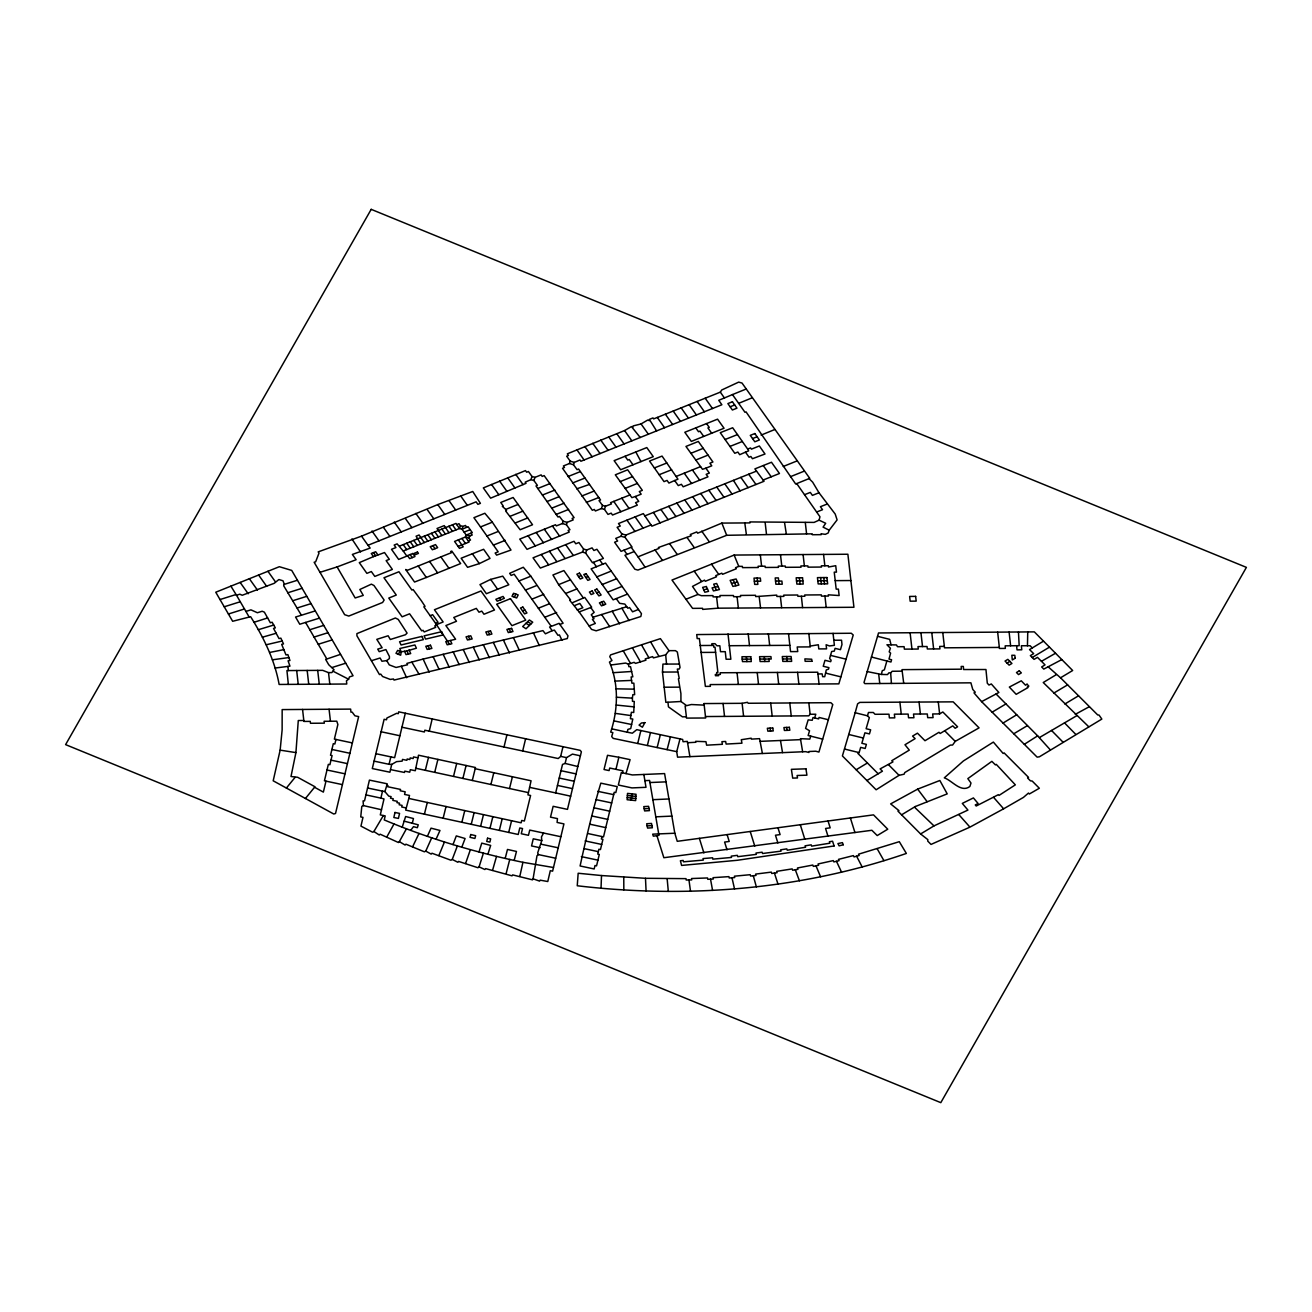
<?xml version="1.0" encoding="UTF-8"?>
<svg xmlns="http://www.w3.org/2000/svg" width="1312" height="1312" viewBox="0 0 1312 1312"><rect width="100%" height="100%" fill="white"/><g stroke="black" fill="none" stroke-linecap="round" stroke-linejoin="round"><path stroke-width="1.5" d="M656.574 430.926L649.342 419.397L652.982 417.921L653.671 418.889L720.321 392.14L721.731 389.992L738.672 382.12L742.034 383.055L809.734 478.322L795.679 484.013L746.036 411.87L744.986 412.296L732.473 394.584L718.746 400.308L721.879 404.752L580.904 461.25L580.002 459.987L574.279 462.398L570.228 461.168L566.669 456.199L568.457 455.477L567.342 453.821L624.578 430.549L631.449 426.597L640.223 437.486M704.003 703.576L705.643 717.992L686.537 718.107L685.126 706.004L691.342 704.528L703.298 705.085L704.003 703.576L742.116 703.314L747.446 702.314L748.201 703.265L830.84 702.691L832.776 704.544L818.934 752.055L815.703 751.218L809.192 751.497L808.897 752.465L805.666 751.645L677.566 757.172L676.713 751.661L613.18 738.377L611.704 736.557L612.852 732.604L610.687 732.096C618.132 709.661 618.887 683.864 609.457 662.101L611.966 660.494L609.752 656.672L610.605 654.885L660.412 638.649L668.989 650.654L675.467 650.654L677.353 652.048L680.042 667.48L679.157 669.087L677.336 669.071L679.206 678.32L678.419 678.796L680.912 693.589L680.944 701.494L665.856 702.346L662.478 672.072L662.937 664.085L678.616 664.052M997.661 632.138L999.449 648.456L1005.336 648.407L1005.189 645.832L1016.587 645.717L1017.03 649.883L1021.769 649.801L1021.359 645.734L1027.444 645.75L1027.755 631.925L1034.332 631.876L1072.658 670.514L1060.539 677.796L1048.124 666.791M601.044 888.109L601.503 875.547L578.166 873.251L577.247 885.764C687.57 898.753 801.058 889.733 906.362 853.44L899.294 841.681L858.507 854.21L859.163 855.506L854.046 856.9L853.374 855.604L838.466 859.376L839.073 860.672L833.874 861.902L833.268 860.606L818.065 863.968L818.606 865.28L813.342 866.379L812.8 865.051L797.483 867.97L797.975 869.298L792.645 870.233L792.153 868.905L776.688 871.348L777.114 872.693L771.735 873.464L771.308 872.119L755.646 874.087L756.007 875.432L750.579 876.039L750.202 874.694L734.408 876.186L734.72 877.548L729.242 877.99L728.931 876.629L713.039 877.679L713.285 879.024L707.775 879.302L707.529 877.958L691.539 878.532L691.719 879.893L686.192 880.024L686.012 878.646L645.488 878.302L601.503 875.547M627.251 797.614L627.513 793.399L636.041 794.268L635.648 800.599L627.12 799.73L627.251 797.614L635.779 798.483M631.761 793.826L631.384 800.172M305.434 798.483L333.756 814.014L335.528 813.473L358.652 716.598L354.896 715.794L352.19 712.137L350.944 712.137L350.632 709.103L282.162 709.595L282.129 729.964L280.145 750.136L273.191 780.804L305.434 798.483L314.962 786.757L297.66 777.294L291.002 776.491L295.922 752.612L298.283 720.534L303.81 720.485M632.942 427.204L633.073 425.941L641.06 423.94L647.718 420.037L649.309 420.627M601.962 836.564L601.372 838.991L602.93 839.336L600.47 849.553L598.912 849.225L598.321 851.652L597.747 854.096L599.305 854.424L596.55 865.871L594.992 865.526L594.172 868.97L580.101 865.969C586.07 838.319 592.663 810.422 600.83 783.149L617.247 786.642L615.804 792.612L614.246 792.268L603.52 836.892L587.907 833.546M472.304 780.476L475.485 767.52L418.495 755.204L415.281 770.718L410.312 769.685L409.754 772.178L404.801 771.144L404.49 772.473L390.517 769.603L389.91 772.21L372.296 768.553L384.121 719.288L386.499 719.763L386.925 717.992L396.65 713.302L398.274 713.662L398.717 711.826L580.183 750.349L581.38 751.792L567.473 809.373L553.139 806.306L550.515 817.146L557.452 818.606L557.092 822.444L563.93 823.903L552.614 871.152L550.302 870.709L547.776 881.533L540.183 880.155L539.593 881.123L533.082 878.81L532.508 879.844L512.664 874.907L512.008 875.826L485.62 868.61L484.882 869.528L479.077 866.871L477.945 867.74L458.626 861.426L457.872 862.263L452.246 859.442L450.951 860.229L432.009 853.243L431.172 854.096L425.76 851.094L424.416 851.816L405.949 844.206L405.08 845.026L399.34 841.632L398.422 842.517L380.168 834.219L379.217 834.99L373.887 831.513L372.641 832.234L360.948 826.117L362.981 817.376L360.751 816.917L361.8 806.404L363.44 805.601L381.497 809.75M611.605 728.816L627.284 732.227L627.858 729.406L630.728 728.554L632.794 719.042L630.383 718.681L631.384 712.268L633.729 712.498L634.286 701.477L632.466 701.313L632.4 698.148L632.827 694.671L634.647 694.671L633.86 683.158L631.925 683.208L631.121 676.959L632.827 676.828L630.531 666.66L628.907 666.709L628.366 664.118L625.611 663.068L611.343 664.938M1003.631 808.799L969.912 827.15L931.028 844.42L927.682 841.041L927.896 839.68L920.614 833.956L897.982 811.193L898.95 810.619L890.651 803.895L917.662 789.119L939.851 780.492L947.215 793.875L915.284 806.536L915.104 807.749L933.98 825.888L967.928 810.078L962.303 803.403L973.406 797.926L978.129 803.534L975.275 804.928L976.194 806.011L998.334 794.678L999.039 795.4L1015.34 784.855L996.284 764.388L995.414 764.896L991.872 761.354L967.83 778.623L970.995 783.051L969.863 786.478C961.024 793.202 952.168 780.492 944.296 777.852L963.402 760.96L993.364 742.084L1003.155 753.465L1004.106 752.891L1028.542 777.393L1027.575 777.983L1030.396 780.804L1032.232 781.083L1039.334 788.25L1029.362 793.99L1028.46 793.071L1023.442 797.401L1003.631 808.799L993.627 797.401M817.934 673.991L822.132 673.876L822.64 676.68L824.723 676.68L826.265 669.924L828.495 669.186L828.938 667.66L823.231 666.266L824.986 660.297L830.693 661.691L831.136 660.166L829.61 658.526L831.66 651.523L834.284 651.096L835.088 648.358L840.451 649.67L841.976 644.487L841.533 640.207L833.825 640.24M475.206 768.717L531.065 780.788L527.949 794.875L530.589 795.498L524.374 821.017L521.7 820.459L521.126 822.804L408.819 798.45L405.687 810.111L518.207 834.481L519.798 827.954L522.537 828.544L521.274 833.743L528.457 835.301L529.753 830.086L560.798 836.712M533.082 878.81L536.985 855.768L538.445 854.604L555.681 858.228M519.782 876.482L522.93 862.312L553.484 867.511M390.517 769.603L391.714 764.404L396.601 761.632L402.128 761.14L402.522 759.418L406.868 760.304L407.163 758.992L409.82 759.533L410.197 757.926L413.149 758.533L413.526 756.926L417.839 757.811M522.93 862.312C475.551 852.456 428.893 838.712 384.252 819.934L385.187 815.916L380.3 814.9L384.006 798.926L380.89 798.122L382.514 791.12L384.908 791.612L388.762 796.122L391.107 796.614L390.468 798.188L393.223 798.762L392.846 800.386L397.257 801.32L396.946 802.632L399.537 803.174L399.16 804.764L402.095 805.388L401.718 806.995L406.212 807.946M408.819 798.45L409.508 795.466L404.572 794.432L405.178 791.808L400.226 790.775L400.537 789.43L387.647 786.724L387.926 785.527L386.827 785.298L384.908 791.612M363.44 805.601L363.08 800.894L364.523 800.845L369.426 780.115L387.188 783.789L386.827 785.298M538.445 854.604L537.658 852.948L541.774 840.598L541.462 836.892L543.562 833.087M325.983 781.148L323.359 792.104L314.552 787.266M335.938 739.443L334.855 744.002L333.297 743.674L330.526 755.236L332.084 755.581L329.902 764.699L328.344 764.371L324.425 780.804L342.383 784.609M615.951 769.357L618.838 757.27L630.088 759.648L626.004 773.604M647.406 745.462L650.473 732.572M374.084 761.124L389.057 764.306L390.845 756.876M405.31 713.22L394.633 757.68L375.872 753.695M429.254 731.145L432.189 718.927M504.005 747.02L506.94 734.802M522.684 750.989L525.62 738.771M401.948 727.209L424.399 731.981L424.809 730.21L558.223 758.533L560.667 756.384L562.996 746.692M529.572 787.348L555.665 792.924L562.52 764.404L565.128 763.436L577.821 766.536M565.128 763.436L566.522 757.631L572.426 754.121L580.412 755.81M622.511 772.85L622.987 770.849L609.719 768.028L609.096 770.587L604.028 769.521L607.522 755.302L618.838 757.27M637.73 743.428L640.863 730.522M867.199 671.58L881.352 674.434L882.271 670.694L884.354 669.858L886.879 661.002L890.963 662.002L891.586 659.756L889.011 659.067L890.602 653.13L889.192 651.834L890.389 648.226L886.945 644.766L896.44 644.93L897.506 646.718L904.099 646.668L904.378 649.145L918.269 649.046L917.99 646.586L927.043 646.521L927.322 648.981L939.95 648.899L939.671 646.422L944.345 646.39L944.492 647.816L999.35 647.423M412.296 823.28L413.46 818.54L405.621 816.507L402.226 827.15M425.318 770.308L428.516 757.368M424.416 814.162L427.302 802.468M434.715 772.342L437.896 759.402M453.509 776.409L456.691 763.453M443.144 818.229L446.031 806.519M462.906 778.442L466.088 765.486M461.873 822.28L464.76 810.586M471.238 824.313L474.124 812.604M490.901 784.494L493.804 772.735M480.602 826.33L483.488 814.637M489.966 828.364L492.853 816.671M509.515 788.528L512.418 776.753M499.331 830.398L502.217 818.704M508.695 832.431L511.582 820.722M657.164 747.528L660.362 734.687M505.202 858.376L507.482 849.454L516.469 851.455L514.189 860.36M506.17 873.398L509.761 859.393M676.713 751.661L680.01 738.886L682.634 739.46L683.06 741.723L687.34 741.378L689.899 756.63M667.119 749.628L670.432 736.852L680.01 738.886M631.203 547.284L638.009 556.829L659.034 548.383L658.394 547.514L691.178 535.788L690.292 534.542L696.754 531.934L697.656 533.197L721.862 523.094L749.972 522.898L749.857 521.93L814.08 522.406L819.082 520.159L819.967 516.78L796.728 483.587M855.178 712.728L857.622 703.822L859.819 702.396L953.184 701.854L979.064 727.865L955.234 741.362L952.594 745.036L950.38 745.101L904.755 772.571L904.165 774.178L899.064 775.326L876.121 789.775L842.402 755.942L855.178 712.728L867.478 715.811L869.348 717.631L866.117 728.718L870.643 729.816L869.446 733.916L864.92 732.818L861.853 743.281L866.379 744.38L865.182 748.48L860.656 747.381L859.13 752.612L857.851 753.383L878.171 773.768M492.525 870.43L496.51 856.441M1027.755 631.925L878.515 632.974L863.985 682.568L864.87 683.634L970.896 682.83L972.766 689.456L975.259 692.211L973.98 692.867L981.606 701.641L1037.136 757.139L1039.399 756.794L1101.834 719.074L1099.013 715.04L1097.701 714.942L1060.539 677.796M846.076 659.182L838.844 683.864L710.186 684.585L710.382 686.34L705.364 686.389L699.378 638.55L697.18 638.567L696.721 634.565L851.275 633.253L853.226 635.024L846.076 659.182L830.529 655.393M867.478 715.811L868.462 712.498L873.316 712.482L875.022 714.286L888.978 714.204L889.388 717.894L894.768 717.861L894.358 714.171L908.134 714.089L908.544 717.779L913.923 717.746L913.513 714.056L927.289 713.99L927.699 717.664L933.078 717.631L932.668 713.958L939.622 713.908L942.836 711.973L957.596 726.799L955.169 728.258L952.791 725.88L940.163 733.474L938.982 732.293L924.993 740.722L917.449 733.162L912.578 736.098L915.12 738.64L904.985 744.757L909.282 750.12L891.783 760.714L892.947 761.895L880.122 768.898L882.418 771.21L866.92 780.542M814.637 717.926L815.785 714.22L810.127 714.269L808.782 715.827L705.479 716.549M478.995 851.931L481.766 843.124L490.672 845.42L487.9 854.227M479.077 866.871L483.423 853.062M399.701 546.038L455.953 523.439L456.756 524.587L458.97 523.701L460.397 525.735L459.512 528.49L403.227 551.007L397.11 543.873L394.174 545.054L395.929 547.547L391.501 549.318L398.651 559.42L406.868 556.124L403.227 551.007M458.331 539.921L463.202 546.842L459.462 548.334L454.559 541.43L465.399 537.018L466.219 535.066L472.304 532.639L468.105 526.735L466.728 527.293L465.448 525.456L462.956 526.44L462.054 529.261L466.219 535.066L469.729 536.001L472.222 535.017L470.926 533.197M562.323 523.586L566.39 524.685L569.949 529.704L568.096 530.442L569.26 532.082L527.03 549.334L519.749 539.084L555.501 524.751L556.321 525.899L562.323 523.586L563.11 521.241L559.437 516.452L558.01 517.026L535.985 485.965L537.412 485.391L533.886 480.504L530.884 479.651L525.177 482.176L526.03 483.341L490.622 498.166L483.324 487.916L525.472 470.598L526.653 472.205L528.441 471.516L532.032 476.502L535.017 477.355L541.118 474.895L542.184 476.404L544.136 475.6L574.098 517.633L572.13 518.437L573.196 519.913L567.178 522.356L563.11 521.241M601.421 508.564L602.487 505.399L599.026 500.61L600.552 500.003L578.576 469.024L577.067 469.647L573.475 464.743L569.408 463.53L563.406 465.957L564.472 467.449L562.536 468.286L592.319 510.27L594.32 509.466L595.386 510.975L601.421 508.564L604.455 509.384L607.997 514.402L611.179 513.14L612.524 515.026L637.32 505.169L635.549 502.66L638.747 501.397L635.27 496.526L631.908 497.642L615.312 474.813L627.661 469.811L642.339 490.344L639.305 491.541L641.158 494.181L635.27 496.526M604.455 509.384L605.521 506.219L611.474 503.923L610.572 502.66L629.973 494.936M469.056 538.002L465.399 537.018L468.286 540.905L470.5 540.036L469.056 538.002L469.729 536.001M566.39 524.685L567.178 522.356M822.657 739.132L810.783 736.163L809.783 739.099L800.435 738.672L802.649 751.76M573.475 464.743L574.279 462.398M569.408 463.53L570.228 461.168M348.615 679.222L349.402 676.976L353.059 675.746L291.723 570.408L279.341 566.702L215.758 592.22L232.65 621.281L250.625 616.706C263.696 637.566 274.716 660.034 279.128 684.454L346.762 684.011L346.45 680.748L348.615 679.222L332.953 671.17L331.854 672.58L328.508 672.613L322.686 670.35L286.934 670.58L288.345 684.405M465.58 863.493L470.368 849.7M621.019 536.264L625.102 537.395L632.023 546.956L621.068 551.352L614.59 542.233L617.64 541.02L615.754 538.379L621.019 536.264L621.839 533.918L617.132 527.293L620.264 526.046L618.493 523.537L643.323 513.615L651.867 526.178L764.043 481.274L754.892 468.892L771.489 462.25L779.459 473.501L763.059 480.061M625.102 537.395L625.922 535.05L651.014 524.964M530.884 479.651L532.032 476.502M533.886 480.504L535.017 477.355M819.082 520.159L825.691 523.275L823.083 527.129L829.2 530.212L828.184 532.984L825.314 534.345L821.082 533.771L821.181 534.673L812.308 534.722L812.21 533.836L726.684 535.296L637.944 570.064L634.893 569.244L624.938 555.271L634.221 551.532M453.017 844.567L456.297 835.908L465.088 838.516L461.808 847.175M452.246 859.442L457.396 845.863M585.595 553.024L586.776 549.974L592.056 547.875L593.91 550.499L596.911 549.285L603.389 558.436L592.466 562.717L585.595 553.024L582.479 552.09L540.347 568.063L533.033 557.813L574.016 541.298L575.771 543.775L578.92 542.512L583.627 549.121L586.776 549.974M582.479 552.09L583.627 549.121M438.848 855.572L444.44 842.025M427.4 836.285L431.041 828.151L439.979 830.463L436.06 839.204M425.76 851.094L431.746 837.745M412.624 846.732L419.02 833.448M514.337 597.157L515.846 594.09M297.43 580.248L284.31 584.348L283.638 585.693L301.383 615.246L315.241 610.916M399.34 841.632L406.458 828.741M386.778 837.023L393.961 824.034M398.34 654.278L400.012 651.342M373.887 831.513L383.366 815.539M284.31 584.348L283.015 580.79L278.866 579.543L274.224 583.315L242.228 595.254L239.784 594.188L236.521 595.271L230.896 586.152M410.738 830.348L413.46 826.675L417.347 827.692L418.249 824.822L404.129 821.148M332.953 671.17L334.052 669.743L328.738 664.741L325.638 659.411L340.497 654.36M628.366 664.118L634.188 662.33L635.484 663.413L645.93 660.182L645.209 658.919L652.654 656.623L653.376 657.886L665.676 654.836L668.989 650.654M286.377 788.053L295.036 777.409M891.422 683.47L890.668 672.908L892.193 671.268L902.197 671.154M527.703 621.626L522.684 626.546L526.014 628.76L532.721 622.2L529.376 619.986L527.703 621.626L531.048 623.84M552.172 630.678L545.431 633.811L542.922 630.613L423.12 659.067L406.868 663.413L407.524 664.774L396.044 667.464L389.238 664.872L386.745 660.592L389.402 658.542L389.418 656.476L385.892 649.571L379.201 651.654L377.725 649.128L382.136 647.734L376.79 639.354L388.139 635.779L390.304 639.502L405.424 634.746L407.081 633.089L398.225 619.412L395.388 617.985L356.913 633.614L356.93 635.828L379.463 674.565L380.726 674.089L382.579 676.5L390.238 679.419L393.502 678.976L394.026 680.075L567.292 638.567L567.981 635.795L559.092 623.348L549.58 627.021L552.172 630.678L554.402 630.137L557.961 635.287L559.437 634.926L561.946 640.256M1024.311 744.314L1037.661 735.852L1050.026 749.546M1003.04 723.06L1016.702 714.761M1061.769 659.608L1043.794 669.087L1041.662 666.955L1045.024 664.889L1041.466 661.314L1037.464 657.345L1034.069 659.378L1030.346 655.639L1033.676 653.638L1029.543 649.588L1043.516 641.142M901.557 814.834L915.284 806.536M920.614 833.956L933.98 825.888M1007.075 663.101L1009.879 661.412L1011.929 663.462L1009.125 665.151L1005.041 661.051L1007.829 659.362L1009.879 661.412M1032.216 657.509L1049.469 647.144M856.178 769.75L867.412 762.977M1056.176 674.729L1043.237 682.519L1088.763 726.766M1064.852 704.003L1078.546 695.786M992.151 712.17L1005.943 703.937M1013.766 733.769L1027.46 725.585M1053.848 693.064L1067.624 684.864M1039.514 737.508L1076.693 715.762M1041.466 661.314L1055.52 653.245M1075.282 714.351L1089.419 706.643M981.606 701.641L998.875 692.49L991.298 683.962L988.986 685.044L987.296 683.208L985.952 669.514L963.615 669.53L963.336 666.447L961.171 666.447L961.417 669.186L902 669.645L903.722 683.388M361.522 536.149L437.782 504.579L472.746 491.492L480.405 503.349L477.896 504.349L476.108 501.84L368 545.267L361.522 536.149L318.16 551.893L319.029 553.041L315.651 561.798L314.142 562.241L344.646 614.688L348.779 616.066L382.596 602.487L384.121 600.06L373.986 585.513L371.378 584.152L359.849 589.482L363.26 595.402L355.158 597.96L337.102 566.932L320.013 572.311M490.639 579.396L479.962 584.611L486.375 593.713L508.81 584.775L502.726 576.165L490.639 579.396L497.592 589.236M479.323 563.619L490.032 558.404L483.62 549.285L461.135 558.223L467.58 567.325L479.323 563.619L472.369 553.762M406.966 650.916L416.412 648.21L414.92 644.979L399.799 648.505L401.226 651.834L400.668 655.229L395.994 653.327L397.667 650.391L401.226 651.834L406.966 650.916L408.376 654.081L410.705 653.573L409.082 649.916M373.477 556.616L384.531 552.549L389.32 559.338L386.138 560.618L392.354 569.424L374.806 576.427L371.345 571.556L366.884 573.36L359.291 562.635L373.477 556.616L371.28 553.5L375.691 551.762L377.872 554.878M674.663 480.52L668.923 483.062L667.037 480.422L664.036 481.619L649.538 461.053L662.052 456.084L677.96 479.192L674.663 480.52L678.271 485.571L681.404 484.308L683.175 486.801L707.955 476.83L706.168 474.321L709.333 473.058L705.889 468.171L702.51 469.302L685.963 446.441L698.328 441.455L712.924 461.988L709.907 463.202L711.76 465.826L705.889 468.171M745.478 452.148L739.706 454.69L737.852 452.05L734.786 453.296L720.272 432.681L732.67 427.761L747.676 449.081L748.66 450.852L745.478 452.148L749.037 457.216L750.858 456.478L752.432 458.724L765.011 454.018L759.353 445.982L751.415 449.147L750.562 447.933L747.676 449.081M572.557 602.634L584.758 597.436L591.679 607.177L579.15 611.933L569.638 600.174L570.54 599.797L558.617 584.644L552.926 574.984L563.898 570.572L583.381 597.993M426.351 577.477L460.66 563.553L451.787 551.056L450.656 551.499L451.476 552.647L407.622 570.212L405.687 569.506L414.559 582.036L426.351 577.477L418.2 565.98M466.728 527.293L462.054 529.261L459.512 528.49L456.756 524.587M738.656 403.342L752.071 397.848M761.091 435.108L774.785 429.516M558.617 584.644L570.474 579.806M596.763 592.942L598.994 592.024M732.473 394.584L745.905 389.123M620.182 481.619L632.532 476.617M625.053 488.425L637.386 483.423M644.897 515.862L756.499 471.106M500.774 599.764L504.333 598.321L503.037 596.452L495.87 599.289L497.199 601.175L500.774 599.764L499.462 597.878M430.188 615.705L432.648 614.721L438.06 622.314L435.584 623.298L423.825 606.816L425.039 606.341L421.414 600.83L413.116 589.564L411.902 590.056L398.946 571.753L383.973 577.756L396.273 595.058L388.778 598.075L402.112 616.82L409.606 613.803L421.71 630.842L423.054 630.301L424.219 631.941L435.748 627.316L434.78 625.939L436.535 624.627L443.144 621.97L434.436 609.736L480.979 590.99L494.509 609.998L483.98 614.246L481.734 611.113L479.011 612.212L476.305 608.391L453.772 617.476L456.494 621.281L445.867 625.562L455.608 639.239L445.768 641.584L447.195 644.799L451.869 643.766L450.426 640.502M568.03 476.551L580.396 471.598M695.786 427.892L717.566 419.168L724.044 428.253L691.326 441.406L684.815 432.271L695.786 427.892L698.509 431.714L699.936 431.14L703.708 436.42M505.71 509.433L506.53 510.598L505.628 510.958L520.142 529.736L532.524 524.751L513.123 497.494L500.758 502.48L503.234 505.973L502.332 506.334L505.71 509.433L518.076 504.448M572.59 482.98L584.972 478.027M633.007 464.776L620.642 469.745L614.131 460.643L646.8 447.572L653.261 456.658L633.007 464.776L629.235 459.512L627.776 460.102L625.053 456.281M480.504 526.948L492.344 522.192L510.991 550.04L496.625 555.124L495.149 553.024L498.183 551.811L473.911 517.682L484.85 513.271L492.344 522.192M510.483 516.157L522.865 511.172M547.022 501.528L559.437 496.543M515.321 522.947L527.686 517.961M551.729 508.17L564.176 503.185M581.823 496.002L594.188 491.049M458.101 546.415L469.089 542.053L468.286 540.905M690.866 453.312L703.232 448.343M486.932 536.001L497.871 531.606M695.672 460.069L708.037 455.1M493.41 545.103L505.251 540.347M676.254 476.404L700.592 466.613M783.28 466.465L797.319 460.824M518.962 580.986L530.835 576.214L563.094 623.216L559.912 624.479M790.48 476.666L803.846 471.303M525.423 590.072L536.378 585.66M531.885 599.158L543.742 594.369M596.829 576.87L611.212 571.097M565.948 593.336L576.936 588.924M538.346 608.227L549.302 603.815M602.241 584.496L616.624 578.723M544.775 617.28L556.649 612.507M574.64 605.537L579.789 603.471L582.807 607.735L577.231 609.965M607.686 592.155L622.068 586.382M627.53 594.074L613.147 599.846L591.138 568.85L605.521 563.078L641.453 613.672L640.83 616.509L596.173 630.826L591.532 629.383L579.15 611.933M694.196 571.13L734.13 555.058L847.88 554.238L853.932 607.276L717.894 608.178L702.691 609.408L702.56 608.292L692.588 608.374L671.99 580.052L694.196 571.13L701.461 581.347M718.763 574.41L721.797 573.196L722.584 574.295L736.344 568.736L735.573 567.67L738.771 566.39L742.362 566.358L742.494 567.62L758.254 567.522L758.106 566.243L765.109 566.194L765.24 567.456L778.426 567.374L778.295 566.112L781.788 566.079L785.281 566.062L785.429 567.309L801.025 567.21L800.878 565.948L807.88 565.898L808.012 567.161L821.492 567.046L821.345 565.8L828.348 565.751L828.495 567.014L835.728 565.702L836.466 572.13L834.235 572.147L836.187 589.137L838.401 589.121L839.139 595.55L828.282 594.812L828.43 596.058L821.427 596.124L821.296 594.861L804.732 594.992L804.863 596.238L797.86 596.304L797.729 595.008L783.74 595.14L783.871 596.37L776.884 596.468L776.72 595.107L755.679 596.583L755.532 595.287L740.46 595.451L740.591 596.665L733.588 596.714L733.457 595.5L719.944 595.517L720.091 596.829L713.088 596.878L712.941 595.599L701.346 595.681L698.017 594.418L692.506 586.415L704.495 580.134L705.298 581.282L716.549 576.755L715.745 575.624L718.763 574.41L711.498 564.176M638.452 609.457L632.564 611.818L629.547 607.554L627.825 608.243L624.856 604.078L619.608 603.323L616.246 598.6M685.684 599.354L698.017 594.418M337.102 566.932L356.126 559.716L352.37 554.435L370.164 548.072L368 545.267M537.772 488.49L550.171 483.521M542.43 495.05L554.845 490.081M556.173 514.419L568.621 509.433M730.128 406.786L734.687 404.965M464.153 532.082L470.204 529.687M725.077 439.504L737.475 434.584M654.393 467.941L666.873 462.988M729.948 446.424L742.346 441.504M659.165 474.714L671.613 469.762M752.547 438.585L757.106 436.765M589.088 625.939L595.32 623.446L592.401 619.33L594.008 618.69L591.253 614.787L594.172 612.327L590.777 607.538M601.552 602.044L599.42 602.88L601.503 605.849L605.767 604.16L603.684 601.191L601.552 602.044L603.635 605.012M578.543 576.591L581.167 575.558M804.518 494.706L810.324 492.41L812.407 495.378L819 492.771L835.219 514.074L837.105 519.896L829.2 530.212M827.019 504.103L820.41 506.711L822.526 509.696L816.638 512.024M586.366 502.398L598.797 497.527M432.894 545.644L430.221 546.678L432.353 549.744L437.65 547.678L435.518 544.611L432.894 545.644L435.059 548.695M585.808 577.444L588.055 576.575M522.553 610.933L524.898 610.031M576.739 488.835L589.498 484.423M253.987 622.298L267.632 617.936M332.051 667.513L345.696 663.2M220.006 599.551L235.799 594.598M224.221 606.784L240.293 601.749M228.419 614L244.475 608.965L249.231 617.148M292.904 600.683L306.746 596.337M297.152 607.981L311.01 603.651M301.383 615.246L295.561 617.034L299.759 624.233L319.439 618.132M305.581 622.462L309.812 629.727L323.67 625.398M309.812 629.727L314.06 637.058L327.934 632.728M318.258 644.258L332.116 639.928M287.754 592.778L302.104 588.301M245.918 611.425L250.936 609.85L257.398 612.737L262.187 611.244L264.368 612.163L270.354 622.774L272.142 622.232L275.323 627.874L273.536 628.415L279.013 638.567L280.85 638.14L283.507 643.913L281.67 644.356L285.983 654.918L287.869 654.622L289.952 660.51L288.066 660.822L289.952 666.152L275.11 668.038M371.444 660.707L380.086 658.001L381.956 661.248L386.745 660.592M592.958 617.214L626.742 606.718M258.267 629.727L273.732 625.053M262.4 637.206L276.274 633.253M266.238 644.766L282.178 641.027M733.129 579.674L730.144 580.363L732.916 586.431L738.886 585.07L736.114 578.986L733.129 579.674L735.901 585.742M703.74 589.81L707.463 588.94M718.041 586.513L712.088 587.874L713.466 590.908L719.435 589.547L716.664 583.479L713.679 584.168L716.45 590.236M731.538 583.397L737.508 582.036M469.811 639.469L472.156 638.96L470.746 635.779L466.072 636.812L467.466 639.977L469.811 639.469L468.417 636.304M408.376 654.081L406.031 654.606L404.572 651.26M269.583 652.458L284.081 649.588M656.918 835.678L663.856 857.72L871.873 830.283L877.22 835.564L887.748 829.2L873.513 814.867L677.254 841.32L674.811 833.235L652.687 834.153L653.327 836.17L658.968 835.367L649.571 780.443L644.881 780.64M272.404 659.805L288.919 657.558M613.18 672.695L631.63 671.482M644.208 808.766L649.014 808.487L649.44 810.636L644.635 810.931L643.782 806.601L648.587 806.322L649.014 808.487M647.144 825.904L651.933 825.609L652.359 827.774L647.57 828.069L646.718 823.739L651.506 823.444L651.933 825.609M687.504 742.74L695.836 742.264L695.672 741.329L705.938 741.69L706.61 745.183L722.387 744.298L721.912 741.674L725.651 741.477L726.126 744.068L741.952 743.199L741.296 739.706L751.169 738.197L751.35 739.115L759.566 738.656L762.403 753.465M649.932 782.542L666.004 781.854M652.868 799.68L668.923 798.975M655.787 816.818L671.859 816.113L674.811 833.235M760.271 741.346L800.599 739.64M615.033 681.092L631.564 680.42M686.373 716.778L682.437 716.844L668.448 706.873L667.972 702.33M1016.587 645.717L1019.178 645.701L1018.456 631.99M817.802 580.773L827.298 580.708M835.219 580.642L850.881 580.527M700.165 645.52L713.63 645.422L713.826 647.21L715.024 647.193L717.877 672.449L716.68 672.466L716.91 674.434L715.319 674.45L715.466 675.713L718.632 675.68L718.484 674.417L720.354 674.417L720.173 672.761L817.737 672.22L819.049 683.962M729.341 645.717L789.84 645.324L790.546 651.621L797.745 651.572L797.204 646.98L810.308 646.898L808.832 633.45M700.952 652.441L715.598 652.359M810.209 646.062L818.327 644.766L818.786 648.915L826.576 648.866L826.117 644.733L829.496 645.963L834.383 645.307L833.071 633.384M742.231 659.165L751.022 659.132M759.828 659.083L771.194 659.034L770.931 656.607L759.566 656.656L760.107 661.527L769.193 661.478L768.93 659.05M782.559 658.985L791.382 658.936L791.644 661.379L782.821 661.412L782.296 656.541L791.103 656.508L791.382 658.936M757.172 578.067L754.006 578.084L754.695 584.398L757.86 584.381L757.172 578.067L760.337 578.067L760.681 581.216L754.351 581.232M802.862 580.904L796.532 580.921M662.478 672.072L677.664 672.006M664.167 687.209L679.354 687.144M775.54 581.085L781.886 581.068L782.231 584.217L775.884 584.234L775.212 577.936L778.377 577.92L779.049 584.234M1027.444 645.75L1030.15 645.75L1032.249 647.964M615.968 688.833L634.27 689.161M881.352 674.434L887.502 674.581L888.913 672.81L890.668 672.908M389.057 764.306L391.714 764.404M616.394 697.246L632.4 698.148M616.23 705.052L634.024 706.873M627.382 795.515L635.91 796.384M615.344 713.384L630.875 715.565M280.145 750.136L295.922 752.612M627.284 732.227L632.368 733.195L636.763 729.652L670.432 736.852M613.786 720.862L631.613 724.503M597.714 791.333L613.672 794.629M367.573 788.02L382.514 791.12M352.354 742.92L334.38 739.115L337.873 724.503L336.774 721.19L324.097 721.288L324.326 723.174L310.468 723.273L310.255 721.387L303.925 721.436L302.564 709.448M596.058 799.631L611.687 802.928M331.903 749.464L349.878 753.268M331.001 760.14L347.401 763.617M592.106 816.048L607.735 819.36M327 770.013L344.974 773.818M541.774 840.598L533.262 838.811L531.557 845.945L540.068 847.732M540.921 844.174L558.158 847.798M560.667 756.384L566.522 757.631M381.136 731.768L399.898 735.753M561.011 770.702L576.05 773.9M559.24 778.065L574.279 781.263M557.469 785.429L572.508 788.627M585.136 840.926L601.7 844.436M584.266 848.667L598.321 851.652M581.364 856.621L597.928 860.147M593.762 807.766L609.703 811.177M555.665 792.924L570.687 796.171M415.576 768.209L528.326 792.596M589.826 824.198L605.75 827.626M365.966 794.892L380.89 798.122M825.756 673.154L840.894 676.861M828.331 719.73L819.065 717.467L818.606 718.894L813.03 717.533L812.21 720.288L808.176 719.878L805.584 728.39L809.537 730.751L808.143 735.524L810.783 736.163M848.815 734.49L863.394 738.049M844.567 749.054L859.13 752.612M877.548 636.32L889.684 639.354L891.078 644.832M871.447 657.033L886.879 661.002M602.487 505.399L605.521 506.219M460.397 525.735L462.956 526.44M621.839 533.918L625.922 535.05M526.03 623.266L529.376 625.48M680.944 701.494L686.045 705.2M996.07 693.982L1037.661 735.852M944.689 730.768L955.234 741.362M888.437 764.617L899.064 775.326M1051.535 730.472L1062.851 742.002M1064.524 722.879L1075.774 734.392M958.81 814.588L969.404 826.527M530.835 576.214L523.291 567.26L509.663 573.328L511.139 575.427L514.14 574.213L551.237 626.349M917.662 789.119L927.125 801.665M616.755 433.682L624.086 443.948M584.808 446.506L592.138 456.756M621.757 498.199L629.071 508.449M706.545 423.579L709.267 427.4L707.922 427.942L711.678 433.222M700.723 493.476L708.004 503.71M701.756 531.196L709.054 541.446M635.812 451.968L640.978 461.594M687.029 537.461L694.146 547.448M608.702 436.912L616.033 447.179M600.781 440.094L608.096 450.36M669.842 544.037L677.14 554.287M592.745 443.325L600.076 453.575M515.747 474.354L523.045 484.604M565.669 544.677L572.967 554.91M507.662 477.732L514.96 487.982M557.534 547.94L564.849 558.19M499.61 481.094L506.908 491.344M549.384 551.22L556.698 561.47M491.557 484.472L498.839 494.722M541.282 554.5L548.596 564.734M763.24 465.547L771.226 476.797M740.837 477.388L748.119 487.638M724.782 483.833L732.063 494.066M716.729 487.031L724.011 497.297M708.824 490.229L716.106 500.462M692.392 469.909L699.673 480.159M684.241 473.189L691.539 483.439M641.06 423.94L648.358 434.223M692.687 496.707L699.952 506.924M684.716 499.888L691.982 510.122M676.828 503.054L684.093 513.271M668.677 506.317L675.942 516.534M660.871 509.45L668.136 519.667M635.09 516.895L643.093 528.146M655.049 549.974L662.363 560.24M626.939 520.159L634.942 531.426M624.053 550.154L627.07 554.418M593.368 562.372L596.452 566.718M552.418 525.981L559.699 536.231M544.316 529.228L551.598 539.478M536.198 532.492L543.48 542.742M528.064 535.755L535.345 546.005M460.889 496.248L467.351 505.35M449.229 500.938L455.707 510.04M437.782 504.579L444.768 514.419M427.335 509.728L433.813 518.83M415.838 513.386L422.841 523.226M405.424 518.535L411.886 527.637M394.256 522.078L401.242 531.901M410.115 554.566L412.28 557.616M383.448 527.375L389.91 536.46M371.985 530.999L378.988 540.856M435.584 623.298L449.54 644.29M267.927 571.278L275.274 581.626M258.612 575.017L266.664 586.349M249.378 578.723L257.431 590.056M240.145 582.43L248.198 593.762M748.709 474.239L755.974 484.489M599.682 559.912L602.716 564.209M434.879 531.95L438.405 536.92M431.418 533.344L434.944 538.314M427.843 534.771L431.369 539.74M440.865 556.895L449.016 568.391M424.334 536.182L427.86 541.151M424.334 542.561L419.102 534.984L416.084 536.198L420.824 543.972M429.549 561.438L437.552 572.737M413.772 540.396L417.298 545.382M410.262 541.807L413.788 546.792M406.736 543.217L410.262 548.186M403.227 544.628L406.753 549.597M808.897 478.454L812.636 482.127L819 492.771M720.321 392.14L724.47 398.028M705.2 398.225L712.465 408.524M697.115 401.456L704.396 411.755M689.128 404.67L696.393 414.953M681.174 407.852L688.439 418.151M673.204 411.05L680.469 421.349M665.364 414.198L672.63 424.481M657.296 417.429L664.561 427.728M624.578 430.549L631.843 440.832M576.837 449.704L584.086 459.987M448.901 526.243L452.443 531.278M441.898 529.097L445.391 534.066M452.427 524.833L455.969 529.868M461.955 538.494L465.465 543.48M373.494 552.631L375.609 555.665M613.754 501.397L620.888 511.713M441.914 535.526L437.027 528.49L444.243 525.62L448.917 532.672M638.009 556.829L645.094 567.194M601.634 614.524L609.686 626.628M351.928 538.937L360.538 551.926M733.424 480.372L740.099 490.852M653.474 512.418L660.116 522.881M411.886 662.216L419.036 674.171M314.06 637.058L326.688 658.739M236.521 595.271L244.475 608.965M621.921 608.227L629.071 620.609M612.212 611.228L619.51 623.889M650.932 642.404L658.854 656.18M641.732 645.258L648.915 657.771M632.532 648.095L640.453 661.871M623.331 650.949L630.531 663.462M877.187 848.766L883.911 860.623M856.605 856.211L862.148 866.92M836.466 861.295L841.533 872.119M513.402 637.632L519.355 650.342M503.382 640.01L509.45 652.982M493.345 642.388L499.298 655.098M483.324 644.766L489.392 657.755M473.288 647.144L479.241 659.87M463.251 649.538L469.319 662.511M453.214 651.916L459.167 664.626M443.177 654.294L449.262 667.283M433.14 656.689L439.094 669.399M533.426 632.876L539.363 645.619M423.12 659.067L429.172 672.056M401.292 666.25L406.638 677.714M509.236 628.891L510.647 632.056M488.162 631.416L489.573 634.582M428.122 645.75L429.5 648.915M815.982 865.838L820.574 876.76M734.13 555.058L738.771 566.39M721.862 523.094L726.684 535.296M795.318 869.774L799.418 880.795M774.424 873.07L778.016 884.19M850.389 817.983L854.948 832.579M828.052 821L830.184 827.839L825.56 828.462L827.97 836.203M800.304 824.74L804.846 839.319M777.95 827.741L780.099 834.596L775.474 835.219L777.885 842.96M750.218 831.48L754.761 846.076M727.094 834.596L729.226 841.451L724.601 842.074L727.028 849.815M699.362 838.335L703.904 852.931M753.301 875.744L756.368 886.912M731.981 877.761L734.54 888.995M710.53 879.171L712.58 890.422M671.859 816.113L664.594 773.588L632.351 774.949L621.314 772.604L618.346 785.019L631.925 787.905L645.996 787.315L643.848 774.474M786.626 727.438L787.118 730.358M780.476 740.493L782.526 752.612M770.062 728.144L770.554 731.063M784.56 522.635L786.331 534.017M744.79 522.93L746.348 534.296M688.964 879.958L690.506 891.225M759.172 596.55L760.55 607.85M765.175 522.783L766.47 534.148M716.582 596.845L717.894 608.178M942.77 632.515L944.345 646.39M931.782 632.597L933.636 648.948M920.942 632.663L922.516 646.554M910.102 632.745L911.955 649.096M878.728 674.368L879.762 683.536M823.559 554.418L824.854 565.767M823.772 577.575L824.494 583.873M824.936 596.107L826.199 607.423M820.607 577.592L821.328 583.906M805.289 522.471L806.585 533.886M803.092 554.566L804.371 565.915M808.832 702.855L810.127 714.269M780.492 554.73L781.788 566.079M780.378 596.419L781.657 607.669M789.775 702.986L791.234 715.942M760.32 554.878L761.6 566.226M770.702 703.117L772.178 716.073M748.184 633.844L749.496 645.586M742.116 703.314L743.592 716.27M723.06 703.445L724.536 716.401M712.039 645.438L711.842 643.7L715.024 643.684L716.992 645.799L719.845 645.783L720.501 651.687L725.274 651.67L726.094 659.231L730.85 659.231L728.012 633.975M328.508 672.613L329.82 684.126M329.066 709.251L330.444 721.239M317.701 670.383L319.259 684.192M307.172 670.448L308.73 684.257M296.676 670.514L298.234 684.339M938.293 702.051L939.622 713.908M919.072 702.166L920.401 714.023M899.917 702.281L901.246 714.138M797.565 672.334L798.877 684.077M788.528 633.581L789.84 645.324M777.393 672.449L778.688 684.175M768.356 633.712L769.668 645.455M757.221 672.548L758.516 684.29M737.082 596.681L738.344 608.014M737.049 672.662L738.344 684.388M786.708 656.525L787.233 661.396M764.273 656.623L764.798 661.494M746.348 656.722L746.889 661.576M1009.108 632.056L1010.617 645.783M799.352 577.772L800.041 584.07M801.37 596.271L802.583 607.587M287.935 666.414L288.378 670.58M665.676 654.836L666.545 664.085M667.152 878.761L668.316 891.406M645.488 878.302L646.078 890.93M623.774 877.236L623.823 889.831M394.978 812.472L393.846 817.507L398.422 818.426L399.553 813.391L394.978 812.472M487.539 838.204L486.736 841.435L489.868 842.107L490.655 838.876L487.539 838.204M470.778 834.53L469.991 837.302L474.878 838.466L475.666 835.695L470.778 834.53M512.73 594.877L512.024 596.32L516.666 597.993L518.174 594.926L513.533 593.254L512.73 594.877M644.897 722.633L642.388 727.209L639.059 725.11L641.453 722.994L644.897 722.633M371.198 209.346L65.6 744.626L940.802 1102.654L1246.4 567.374L371.198 209.346M1027.066 684.224L1025.508 685.176L1021.277 680.813L1009.338 687.078L1016.177 694.327L1027.903 687.636L1027.312 687.029L1028.854 686.127L1027.066 684.224M1015.16 658.247L1012.306 659.952L1011.847 655.262L1014.799 655.328L1015.16 658.247M1019.276 670.842L1016.488 672.531L1018.538 674.581L1021.326 672.892L1019.276 670.842M596.878 589.072L594.648 589.99L598.879 595.894L601.126 594.976L596.878 589.072M510.466 598.682L496.674 604.225L511.926 625.676L525.718 620.133L510.466 598.682M417.446 552.024L414.166 553.336L415.15 554.73L418.43 553.418L417.446 552.024M592.122 590.99L589.416 592.056L591.171 594.549L593.877 593.467L592.122 590.99M732.424 401.767L727.865 403.588L732.391 410L736.95 408.18L732.424 401.767M754.843 433.55L750.284 435.371L754.81 441.783L759.369 439.963L754.843 433.55M579.478 573.147L576.854 574.18L580.232 579.002L582.856 577.969L579.478 573.147M412.837 553.5L407.54 555.566L409.672 558.633L414.953 556.567L412.837 553.5M586.054 573.656L583.791 574.525L587.825 580.363L590.072 579.494L586.054 573.656M522.865 607.079L520.52 607.981L524.603 613.885L526.932 612.966L522.865 607.079M843.304 844.748L839.122 845.83L837.909 843.583L842.402 842.632L843.304 844.748M421.906 636.402L399.57 641.748L401.062 644.979L423.382 639.633L421.906 636.402M441.57 631.712L424.055 635.877L425.547 639.108L442.964 634.992L441.57 631.712M706.348 586.513L702.625 587.366L704.839 592.237L708.562 591.368L706.348 586.513M490.508 630.908L485.834 631.941L487.228 635.106L491.902 634.073L490.508 630.908M430.467 645.225L425.793 646.258L427.187 649.424L431.878 648.407L430.467 645.225M511.582 628.366L506.908 629.399L508.302 632.581L512.976 631.548L511.582 628.366M834.104 845.961L737.475 860.262L681.6 865.428L680.387 860.77L683.175 860.459L683.519 861.82L703.298 860.098L703.002 858.589L712.596 857.769L712.81 859.147L731.489 857.441L731.26 856.129L737.344 855.342L737.77 856.687L756.302 854.374L756.007 853.03L762.108 852.21L762.551 853.505L781.05 851.127L780.689 849.815L786.79 848.88L787.266 850.225L805.568 847.24L805.06 845.83L811.193 844.846L811.62 846.125L829.856 843.206L829.397 841.73L832.562 841.222L834.104 845.961M772.768 728.029L767.356 728.258L767.848 731.178L773.26 730.948L772.768 728.029M789.348 727.324L783.92 727.553L784.412 730.472L789.84 730.243L789.348 727.324M805.945 768.832L791.382 769.324L792.694 778.114L797.499 777.967L797.106 775.49L806.913 775.179L805.945 768.832M915.645 596.37L909.626 596.435L910.167 601.175L916.186 601.126L915.645 596.37M826.937 577.542L817.442 577.624L818.163 583.922L827.659 583.856L826.937 577.542M750.743 656.689L741.952 656.738L742.494 661.609L751.284 661.56L750.743 656.689M811.915 661.281L805.158 661.314L804.879 658.886L811.702 659.231L811.915 661.281M802.518 577.756L796.187 577.772L796.876 584.086L803.206 584.07L802.518 577.756"/></g></svg>
